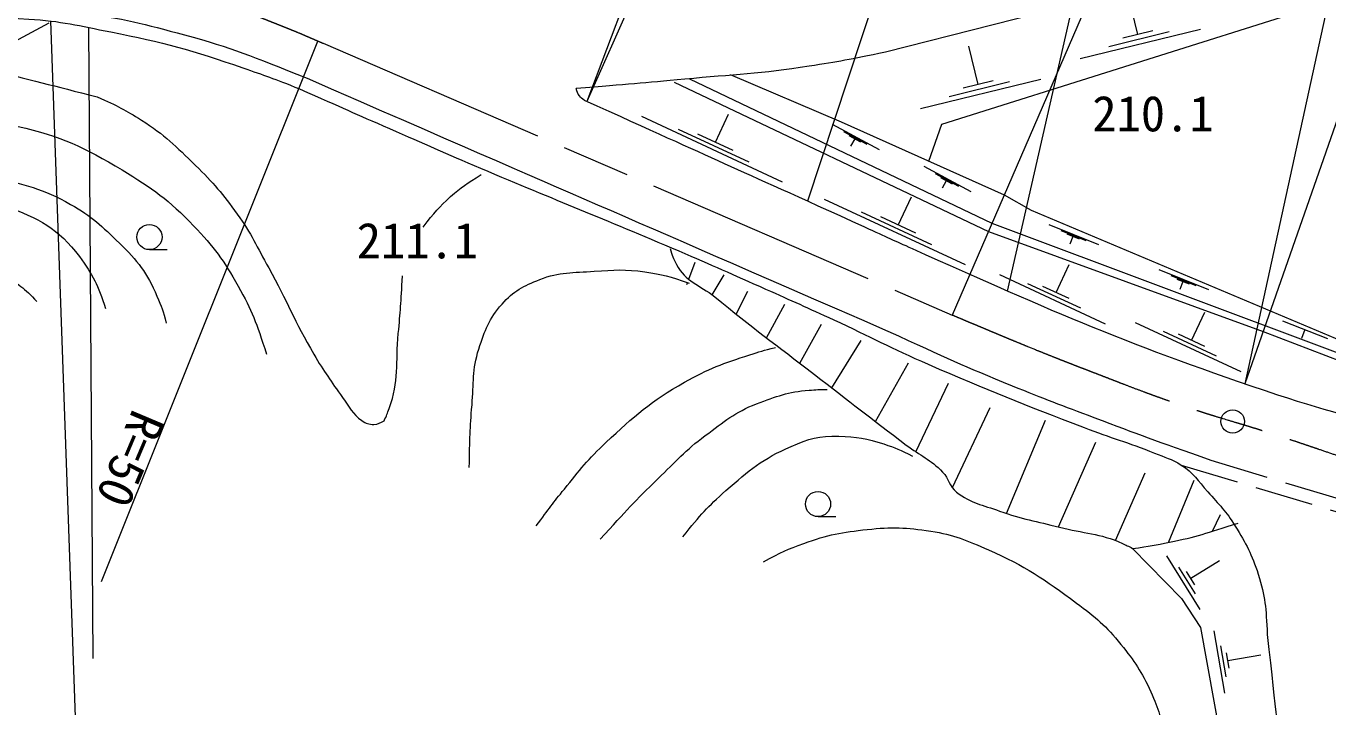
# Model space of a CAD drawing. Units: millimetres, scale not verified. Extents: x 40000 to 680000, y 20000 to 380000.
# Drawn here: x 298538 to 365450, y 260444 to 295459 of the extents above; entities that cross this region are included whole.
import ezdxf
from ezdxf.enums import TextEntityAlignment as Align

# ---------------------------------------------------------------- set-up
doc = ezdxf.new("R2010")
doc.units = ezdxf.units.MM
doc.header["$LTSCALE"] = 1000
doc.linetypes.add('CHAIN', pattern=[18.5, 12, -1.5, 3.5, -1.5])
doc.linetypes.add('USER2', pattern=[4, 3, -1])
for name, color, linetype, lineweight in [('M-BGD', 7, 'Continuous', 13), ('M-BMK', 7, 'CHAIN', 13), ('M-STR-HTXT', 7, 'Continuous', 13)]:
    doc.layers.add(name, color=color, linetype=linetype, lineweight=lineweight)
doc.styles.add('ＭＳ ゴシック', font='')
doc.styles.get('ＭＳ ゴシック').set_extended_font_data('MS Gothic')

msp = doc.modelspace()

# ---------------------------------------------------------------- linework, layer by layer
at = {"layer": 'M-BGD'}
for p, q in [((334513, 310623), (327364, 291575)), ((345639, 307528), (338704, 286451)), ((354114, 304442), (348967, 281830)), ((366402, 300999), (361185, 277055)), ((366110, 300070), (342706, 294116)), ((355679, 295023), (355193, 297002)), ((358893, 295288), (352709, 293768)), ((357286, 295155), (354194, 294395)), ((356452, 295213), (354906, 294833)), ((347471, 292450), (346985, 294429)), ((350685, 292715), (344501, 291195)), ((349078, 292582), (345986, 291822)), ((348244, 292640), (346698, 292259)), ((337420, 287438), (330184, 290806)), ((333970, 289484), (334644, 290931)), ((339976, 290415), (342384, 289105)), ((335695, 288461), (332077, 290145)), ((334875, 289063), (333066, 289905)), ((340552, 290039), (341756, 289384)), ((340826, 289827), (341429, 289500)), ((341128, 289664), (340918, 289278)), ((344683, 288256), (347094, 286948)), ((345260, 287881), (346465, 287227)), ((345535, 287669), (346138, 287342)), ((345836, 287506), (345627, 287120)), ((346816, 283176), (339580, 286544)), ((343366, 285222), (344040, 286669)), ((345091, 284199), (341473, 285883)), ((344271, 284801), (342462, 285643)), ((351111, 285255), (353654, 284229)), ((351726, 284948), (352998, 284435)), ((352023, 284769), (352659, 284512)), ((352341, 284640), (352177, 284234)), ((332601, 282436), (332936, 283322)), ((351473, 281757), (352147, 283204)), ((333799, 281635), (334421, 282668)), ((354018, 280132), (348591, 282658)), ((356762, 282933), (359309, 281917)), ((357379, 282628), (358652, 282120)), ((357677, 282450), (358314, 282196)), ((332500, 282169), (332535, 282262)), ((335030, 280643), (335637, 281826)), ((352746, 280944), (350032, 282207)), ((352152, 281441), (350795, 282073)), ((357995, 282323), (357833, 281916)), ((336589, 279430), (337537, 281151)), ((358443, 279296), (359117, 280743)), ((338312, 278116), (339412, 280128)), ((360988, 277671), (355561, 280198)), ((359716, 278484), (357002, 279747)), ((363112, 280307), (365421, 279386)), ((364266, 279846), (364082, 279385)), ((339951, 276850), (341453, 279287)), ((359122, 278980), (357765, 279612)), ((342188, 275124), (343898, 278134)), ((344277, 273563), (345939, 277090)), ((346149, 271721), (348089, 275844)), ((348926, 270392), (350940, 275190)), ((351608, 269701), (353526, 274068)), ((354524, 269004), (356050, 272479)), ((357249, 268904), (358575, 272107)), ((359512, 269482), (359928, 270338)), ((358889, 265455), (357177, 268209)), ((358400, 267061), (359869, 267973)), ((358644, 266258), (357789, 267635)), ((358614, 266716), (358186, 267405)), ((360146, 261160), (359598, 264356)), ((360223, 261996), (359948, 263593)), ((360367, 262432), (360230, 263230)), ((360299, 262831), (362003, 263123))]:
    msp.add_line(p, q, dxfattribs=at)
at = {"layer": 'M-BGD', "color": 1}
for p, q in [((304879, 283959), (305786, 283959)), ((339242, 270231), (340149, 270231))]:
    msp.add_line(p, q, dxfattribs=at)
at = {"layer": 'M-BGD', "linetype": 'USER2'}
for p, q in [((359435, 273130), (369536, 270089)), ((357908, 272886), (367720, 269941))]:
    msp.add_line(p, q, dxfattribs=at)
at = {"layer": 'M-BGD'}
for points in [[(344935, 288515), (345597, 290404), (364961, 296511)], [(274077, 291736), (277134, 290750), (288030, 291010), (291651, 291280), (299719, 295615)], [(331855, 292575), (348000, 284894), (362124, 279753), (366151, 278200)], [(332644, 292744), (348183, 285316), (366234, 278547)], [(334719, 292966), (340436, 290536), (348813, 286773), (350188, 285987), (366475, 279130)], [(355409, 268590), (357916, 266021), (358892, 264536), (360629, 254963)]]:
    msp.add_lwpolyline(points, dxfattribs=at)
at = {"layer": 'M-BGD', "color": 1}
for centre in [(304879, 284607), (339242, 270879)]:
    msp.add_circle(centre, 648, dxfattribs=at)
at = {"layer": 'M-BGD'}
msp.add_circle((360552, 275126), 600, dxfattribs=at)
for points, knots in [([(273658, 292180), (275836, 293149), (276482, 293433), (278353, 294070), (280278, 294725), (281386, 295012), (283369, 295462), (285170, 295870), (286197, 296037), (288032, 296241), (290468, 296511), (291845, 296604), (294295, 296594), (297075, 296582), (298642, 296497), (301399, 296137), (303489, 295864), (304640, 295556), (306675, 295005), (309196, 294321), (310071, 293939), (312979, 292772)], [0, 0, 0, 0, 1, 1, 1, 2, 2, 2, 3, 3, 3, 4, 4, 4, 5, 5, 5, 6, 6, 6, 7, 7, 7, 7]), ([(291374, 295911), (294219, 296121), (295829, 295991), (298675, 295818), (300344, 295716), (301262, 295473), (302902, 295153), (305593, 294629), (307084, 294207), (309674, 293310), (310825, 292911), (311227, 292778), (312597, 292223)], [0, 0, 0, 0, 1, 1, 1, 2, 2, 2, 3, 3, 3, 4, 4, 4, 4]), ([(342706, 294116), (340850, 293724), (340322, 293633), (338783, 293390), (336308, 292998), (334897, 292959), (332401, 292725), (330220, 292521), (329523, 292463), (326814, 292247)], [0, 0, 0, 0, 1, 1, 1, 2, 2, 2, 3, 3, 3, 3]), ([(302198, 291815), (303271, 291338), (303621, 291153), (304470, 290618), (305668, 289862), (306238, 289280), (307253, 288291), (308175, 287394), (308639, 286830), (309393, 285788), (310127, 284773), (310399, 284113), (311009, 283019), (311963, 281310), (312336, 280265), (313330, 278579), (313861, 277679), (314202, 277201), (314810, 276351), (315160, 275862), (315317, 275531), (315797, 275167), (316000, 275013), (316165, 274982), (316420, 274970), (316635, 274960), (316736, 275084), (316939, 275157)], [0, 0, 0, 0, 1, 1, 1, 2, 2, 2, 3, 3, 3, 4, 4, 4, 5, 5, 5, 6, 6, 6, 7, 7, 7, 8, 8, 8, 9, 9, 9, 9]), ([(312597, 292223), (314847, 291226), (315414, 290974), (317223, 290182), (319046, 289383), (320064, 288927), (321897, 288149), (325865, 286465), (328116, 285590), (332080, 283896), (333833, 283147), (334806, 282710), (336546, 281933), (337918, 281321), (338687, 280980), (340050, 280351), (341953, 279472), (342984, 278902), (344905, 278066), (348004, 276717), (349767, 276025), (352919, 274807), (354318, 274267), (355139, 274064), (356527, 273499), (357074, 273276), (357413, 273206), (357908, 272886), (358542, 272477), (358771, 272082), (359269, 271515), (359852, 270851), (360220, 270503), (360681, 269749), (361242, 268833), (361534, 268289), (361865, 267267), (362243, 266104), (362254, 265568), (362333, 264172)], [0, 0, 0, 0, 1, 1, 1, 2, 2, 2, 3, 3, 3, 4, 4, 4, 5, 5, 5, 6, 6, 6, 7, 7, 7, 8, 8, 8, 9, 9, 9, 10, 10, 10, 11, 11, 11, 12, 12, 12, 13, 13, 13, 13]), ([(327233, 291635), (327112, 291722), (327062, 291762), (326981, 291869), (326883, 291998), (326865, 292075), (326814, 292247)], [0, 0, 0, 0, 1, 1, 1, 2, 2, 2, 2]), ([(291429, 291126), (291523, 291129), (291552, 291126), (291631, 291126), (294189, 291105), (295634, 290871), (298127, 290300), (300334, 289794), (301533, 289227), (303471, 288057), (305030, 287115), (305890, 286507), (307147, 285190), (308187, 284101), (308697, 283401), (309437, 282090), (310168, 280798), (310361, 280221), (310902, 278585)], [0, 0, 0, 0, 1, 1, 1, 2, 2, 2, 3, 3, 3, 4, 4, 4, 5, 5, 5, 6, 6, 6, 6]), ([(252881, 267481), (253227, 268242), (253332, 268448), (253639, 269059), (254264, 270301), (254655, 270978), (255395, 272154), (256068, 273225), (256476, 273816), (257316, 274761), (258347, 275922), (259027, 276480), (260203, 277493), (261605, 278700), (262365, 279421), (263901, 280453), (265843, 281759), (266998, 282400), (269093, 283444), (271423, 284604), (272791, 285133), (275242, 286009), (276816, 286572), (277724, 286823), (279355, 287193), (281323, 287640), (282445, 287836), (284454, 288034), (287293, 288314), (288904, 288333), (291755, 288232), (293752, 288160), (294905, 288186), (296844, 287702), (298448, 287302), (299393, 287102), (300832, 286289), (301921, 285675), (302442, 285169), (303335, 284295), (304270, 283382), (304757, 282767), (305267, 281564), (305492, 281035), (305588, 280812), (305745, 280172)], [0, 0, 0, 0, 1, 1, 1, 2, 2, 2, 3, 3, 3, 4, 4, 4, 5, 5, 5, 6, 6, 6, 7, 7, 7, 8, 8, 8, 9, 9, 9, 10, 10, 10, 11, 11, 11, 12, 12, 12, 13, 13, 13, 14, 14, 14, 15, 15, 15, 15]), ([(318941, 285120), (319541, 285878), (319740, 286140), (320359, 286685), (320927, 287187), (321179, 287351), (321932, 287823)], [0, 0, 0, 0, 1, 1, 1, 2, 2, 2, 2]), ([(258207, 269341), (258753, 270303), (258917, 270571), (259411, 271335), (260092, 272385), (260544, 272926), (261291, 273931), (261748, 274546), (261983, 274909), (262496, 275479), (263616, 276722), (264285, 277401), (265622, 278407), (267189, 279586), (268073, 280266), (269807, 281180), (272200, 282442), (273664, 282906), (276210, 283818), (278597, 284673), (279958, 285110), (282431, 285667), (284781, 286196), (286118, 286445), (288517, 286664), (290624, 286856), (291819, 287011), (293928, 286861), (295336, 286762), (296151, 286671), (297480, 286197), (299174, 285593), (300210, 285044), (301281, 283600), (301977, 282663), (302237, 282133), (302621, 280931)], [0, 0, 0, 0, 1, 1, 1, 2, 2, 2, 3, 3, 3, 4, 4, 4, 5, 5, 5, 6, 6, 6, 7, 7, 7, 8, 8, 8, 9, 9, 9, 10, 10, 10, 11, 11, 11, 12, 12, 12, 12]), ([(386849, 270673), (386127, 270734), (385920, 270764), (385329, 270849), (384243, 271005), (383654, 271201), (382582, 271435), (379414, 272128), (377635, 272501), (374480, 273250), (372812, 273646), (371892, 273926), (370240, 274384), (367356, 275182), (365713, 275540), (362874, 276485), (355381, 278980), (351304, 280754), (344104, 283999), (343143, 284431), (342821, 284563), (341651, 285119)], [0, 0, 0, 0, 1, 1, 1, 2, 2, 2, 3, 3, 3, 4, 4, 4, 5, 5, 5, 6, 6, 6, 7, 7, 7, 7]), ([(288035, 284069), (289575, 284357), (290196, 284384), (291587, 284334), (293951, 284249), (295463, 284022), (297413, 282683), (298115, 282201), (298451, 281985), (299096, 281296)], [0, 0, 0, 0, 1, 1, 1, 2, 2, 2, 3, 3, 3, 3]), ([(331641, 284023), (331726, 283656), (331809, 283506), (331969, 283198), (332431, 282304), (333154, 282169), (333931, 281531), (335893, 279922), (337050, 279095), (339057, 277543), (340897, 276120), (341923, 275318), (343777, 273913), (344502, 273364), (345018, 273183), (345647, 272526), (345985, 272173), (345979, 271802), (346363, 271498), (347105, 270912), (347689, 270845), (348575, 270517), (349739, 270086), (350444, 270007), (351644, 269691), (352909, 269358), (353698, 269399), (354885, 268850), (355092, 268754), (355177, 268724), (355409, 268590)], [0, 0, 0, 0, 1, 1, 1, 2, 2, 2, 3, 3, 3, 4, 4, 4, 5, 5, 5, 6, 6, 6, 7, 7, 7, 8, 8, 8, 9, 9, 9, 10, 10, 10, 10]), ([(316939, 275157), (317080, 275431), (317106, 275540), (317199, 275791), (317725, 277213), (317531, 278134), (317671, 279644), (317779, 280804), (317807, 281189), (317889, 282619)], [0, 0, 0, 0, 1, 1, 1, 2, 2, 2, 3, 3, 3, 3]), ([(321319, 272750), (321347, 274286), (321351, 274719), (321459, 275975), (321556, 277102), (321463, 277773), (321809, 278849), (322121, 279817), (322325, 280403), (323001, 281163), (323602, 281838), (324101, 282091), (324941, 282425), (325970, 282833), (326640, 282765), (327745, 282845), (328755, 282918), (329336, 282964), (330339, 282822), (331248, 282693), (331607, 282580), (332616, 282235)], [0, 0, 0, 0, 1, 1, 1, 2, 2, 2, 3, 3, 3, 4, 4, 4, 5, 5, 5, 6, 6, 6, 7, 7, 7, 7]), ([(342837, 279770), (345886, 278377), (346694, 277987), (349217, 276962), (350850, 276299), (351775, 275953), (353423, 275326), (355760, 274438), (356516, 274174), (359435, 273130)], [0, 0, 0, 0, 1, 1, 1, 2, 2, 2, 3, 3, 3, 3]), ([(324762, 269751), (325427, 270669), (325620, 270923), (326206, 271646), (326996, 272622), (327426, 273190), (328345, 274045), (329800, 275400), (330650, 276168), (332380, 277145), (333615, 277843), (334378, 278117), (335730, 278547), (336241, 278710), (336421, 278773), (337049, 278932)], [0, 0, 0, 0, 1, 1, 1, 2, 2, 2, 3, 3, 3, 4, 4, 4, 5, 5, 5, 5]), ([(328042, 269065), (329429, 270582), (329806, 271011), (331017, 272178), (331943, 273071), (332413, 273634), (333447, 274398), (334423, 275119), (334955, 275601), (336088, 276034), (337104, 276423), (337701, 276646), (338786, 276730), (339146, 276758), (339288, 276776), (339710, 276761)], [0, 0, 0, 0, 1, 1, 1, 2, 2, 2, 3, 3, 3, 4, 4, 4, 5, 5, 5, 5]), ([(332296, 269200), (333225, 270348), (333563, 270726), (334508, 271568), (335689, 272620), (336410, 273206), (337857, 273843), (338752, 274236), (339326, 274399), (340303, 274372), (341223, 274347), (341750, 274255), (342624, 273967), (343220, 273771), (343452, 273676), (344104, 273344)], [0, 0, 0, 0, 1, 1, 1, 2, 2, 2, 3, 3, 3, 4, 4, 4, 5, 5, 5, 5]), ([(336435, 267909), (337354, 268404), (337675, 268547), (338512, 268854), (339737, 269303), (340477, 269432), (341773, 269571), (343040, 269707), (343775, 269679), (345035, 269488), (346241, 269305), (346886, 269009), (348005, 268522), (349895, 267698), (350863, 267014), (352523, 265790), (353505, 265067), (354050, 264617), (354808, 263661), (355505, 262781), (355884, 262256), (356345, 261231), (356766, 260294), (356868, 259876), (357124, 258718)], [0, 0, 0, 0, 1, 1, 1, 2, 2, 2, 3, 3, 3, 4, 4, 4, 5, 5, 5, 6, 6, 6, 7, 7, 7, 8, 8, 8, 8]), ([(355409, 268590), (356309, 268714), (356568, 268766), (357305, 268915), (358708, 269198), (359184, 269381), (360836, 269901)], [0, 0, 0, 0, 1, 1, 1, 2, 2, 2, 2])]:
    msp.add_open_spline(points, degree=3, knots=knots, dxfattribs=at)
for points in [[(296239, 293333), (298913, 292652), (299870, 292408), (302198, 291815)], [(312979, 292772), (327908, 286271), (327908, 286271), (342837, 279770)], [(341651, 285119), (334442, 288377), (334442, 288377), (327233, 291635)], [(362333, 264172), (362818, 259759), (362818, 259759), (363304, 255346)]]:
    msp.add_open_spline(points, degree=3, dxfattribs=at)
at = {"layer": 'M-BMK'}
msp.add_line((313807, 294571), (346143, 280599), dxfattribs=at)
for points, knots in [([(267721, 291789), (271161, 293359), (272083, 293846), (274974, 294931), (275774, 295232), (276222, 295401), (277030, 295679), (278594, 296217), (279486, 296474), (281075, 296931), (282528, 297348), (283352, 297553), (284835, 297845), (287845, 298436), (289589, 298415), (292645, 298686), (293150, 298731), (293436, 298735), (293943, 298738), (295865, 298748), (296946, 298690), (298856, 298478), (301012, 298239), (302226, 298102), (304350, 297658), (306196, 297271), (307229, 297022), (309027, 296449), (310046, 296125), (310601, 295894), (311595, 295499), (312466, 295153), (312749, 295032), (313807, 294571)], [0, 0, 0, 0, 1, 1, 1, 2, 2, 2, 3, 3, 3, 4, 4, 4, 5, 5, 5, 6, 6, 6, 7, 7, 7, 8, 8, 8, 9, 9, 9, 10, 10, 10, 11, 11, 11, 11]), ([(346143, 280599), (349472, 279203), (350340, 278827), (353064, 277776), (354964, 277043), (356022, 276614), (357948, 275953), (359693, 275354), (360698, 275101), (362456, 274541), (364873, 273770), (366195, 273234), (368632, 272528), (370469, 271996), (371499, 271701), (373357, 271248), (378003, 270116), (380604, 269453), (385302, 268560), (388762, 267903), (390722, 267655), (394203, 267116), (396659, 266735), (398038, 266536), (400507, 266238), (400993, 266180), (401148, 266159), (401752, 266092)], [0, 0, 0, 0, 1, 1, 1, 2, 2, 2, 3, 3, 3, 4, 4, 4, 5, 5, 5, 6, 6, 6, 7, 7, 7, 8, 8, 8, 9, 9, 9, 9])]:
    msp.add_open_spline(points, degree=3, knots=knots, dxfattribs=at)
at = {"layer": 'M-STR-HTXT'}
for p, q in [((340261, 320746), (327364, 291575)), ((358104, 308263), (346143, 280599)), ((371482, 306627), (361185, 277055)), ((299789, 295718), (301263, 254345)), ((301755, 295383), (301975, 262941)), ((302422, 266894), (313540, 294688))]:
    msp.add_line(p, q, dxfattribs=at)

# ---------------------------------------------------------------- texts
at = {"layer": 'M-BGD', "style": 'ＭＳ ゴシック'}
for s, p in [('210.1', (353339, 289492)), ('211.1', (315534, 282961))]:
    msp.add_text(s, height=1833, dxfattribs=at).set_placement(p, align=Align.BOTTOM_LEFT)
at = {"layer": 'M-STR-HTXT', "style": 'ＭＳ ゴシック'}
msp.add_text('R=50', height=1833, rotation=247.109, dxfattribs=at).set_placement((303539, 276058), align=Align.BOTTOM_LEFT)

doc.saveas('drawing.dxf')
